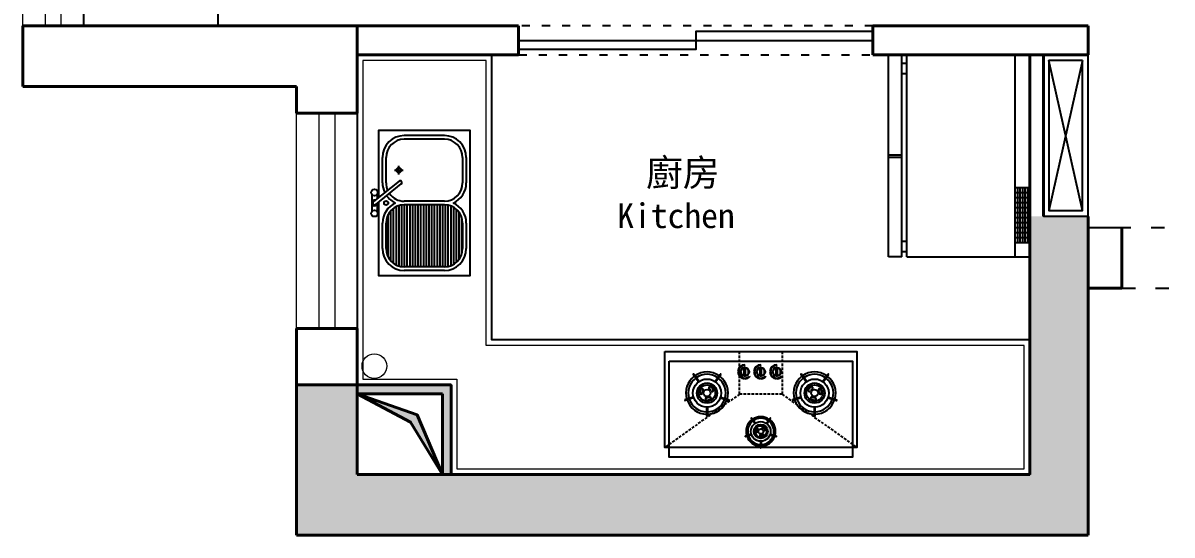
# Model space of a CAD drawing. Header units: millimetres. Extents: x -33522418 to 16198808, y -126322335 to -58690945.
# Drawn here: x -33268038 to -33262914, y -126319113 to -126316831 of the extents above; entities that cross this region are included whole.
import ezdxf

# ---------------------------------------------------------------- set-up
doc = ezdxf.new("R2010")
doc.units = ezdxf.units.MM
doc.header["$LTSCALE"] = 10
doc.linetypes.add('ACAD_ISO03W100', pattern=[30, 12, -18])
doc.linetypes.add('HIDDEN', pattern=[0.375, 0.25, -0.125])
for name, color, linetype, lineweight in [('0-标注-主标', 1, 'Continuous', 9), ('FURNITURE', 2, 'Continuous', 5), ('粗墙', 5, 'Continuous', 40), ('门窗玻', 18, 'Continuous', 13)]:
    doc.layers.add(name, color=color, linetype=linetype, lineweight=lineweight)
for name, color, linetype in [('Plan-text(地字标)', 3, 'Continuous'), ('Unll', 2, 'Continuous'), ('立面图层', 2, 'Continuous')]:
    doc.layers.add(name, color=color, linetype=linetype)
doc.styles.add('ROMANS', font='romans.shx')
doc.styles.add('样式 1', font='SimSun.ttf')

# ---------------------------------------------------------------- blocks, each defined once
blk = doc.blocks.new('SDDSDFGD')
at = {"layer": '0-标注-主标', "color": 8}
blk.add_circle((-16797355.8, -63085064.1), 55, dxfattribs=at)
blk = doc.blocks.new('A$C28944A45')
at = {"layer": 'Unll', "linetype": 'HIDDEN', "ltscale": 5}
for p, q in [((200, 550), (450, 900)), ((200, 350), (450, 0))]:
    blk.add_line(p, q, dxfattribs=at)
at = {"layer": 'Unll', "color": 1}
for p, q in [((139.3, 740.9), (106.4, 764.8)), ((141.2, 743.6), (108.4, 767.5)), ((214.3, 767.4), (226.9, 806)), ((217.5, 766.3), (230, 805)), ((262.6, 704.2), (303.3, 704.2)), ((139.3, 664.1), (106.4, 640.2)), ((141.2, 661.4), (108.4, 637.5)), ((262.6, 700.9), (303.3, 700.9)), ((214.3, 637.7), (226.9, 599)), ((217.5, 638.7), (230, 600)), ((116.2, 546.2), (118.3, 548.3)), ((65, 525), (62, 525)), ((112.2, 528), (77.8, 528)), ((112.2, 522), (77.8, 522)), ((93.5, 495), (93.5, 492)), ((96.5, 495), (96.5, 492)), ((125, 526.5), (128, 526.5)), ((125, 523.5), (128, 523.5)), ((336, 476.9), (313, 493.6)), ((337.4, 478.8), (314.4, 495.5)), ((388.5, 495.4), (397.3, 522.4)), ((390.7, 494.7), (399.5, 521.7)), ((65, 450), (62, 450)), ((112.2, 453), (77.8, 453)), ((112.2, 447), (77.8, 447)), ((116.2, 471.2), (118.3, 473.3)), ((125, 451.5), (128, 451.5)), ((125, 448.5), (128, 448.5)), ((422.4, 451.2), (450.8, 451.2)), ((422.4, 448.8), (450.8, 448.8)), ((112.2, 378), (77.8, 378)), ((93.5, 420), (93.5, 417)), ((96.5, 420), (96.5, 417)), ((116.2, 396.2), (118.3, 398.3)), ((336, 423.1), (313, 406.4)), ((337.4, 421.2), (314.4, 404.5)), ((388.5, 404.6), (397.3, 377.6)), ((390.7, 405.3), (399.5, 378.3)), ((65, 375), (62, 375)), ((112.2, 372), (77.8, 372)), ((93.5, 345), (93.5, 342)), ((96.5, 345), (96.5, 342)), ((125, 376.5), (128, 376.5)), ((125, 373.5), (128, 373.5)), ((214.3, 262.4), (226.9, 301)), ((217.5, 261.3), (230, 300)), ((139.3, 235.9), (106.4, 259.8)), ((141.2, 238.6), (108.4, 262.5)), ((262.6, 199.2), (303.3, 199.2)), ((262.6, 195.9), (303.3, 195.9)), ((139.3, 159.1), (106.4, 135.2)), ((141.2, 156.4), (108.4, 132.5)), ((214.3, 132.7), (226.9, 94)), ((217.5, 133.7), (230, 95))]:
    blk.add_line(p, q, dxfattribs=at)
at = {"layer": 'Unll', "ltscale": 50}
blk.add_lwpolyline([(0, 0), (0, 900), (450, 900), (450, 0)], close=True, dxfattribs=at)
at = {"layer": 'Unll'}
blk.add_lwpolyline([(45, 20), (45, 880), (495, 880), (495, 20)], close=True, dxfattribs=at)
at = {"layer": 'Unll', "linetype": 'HIDDEN', "ltscale": 5}
blk.add_lwpolyline([(0, 350), (0, 550), (200, 550), (200, 350)], close=True, dxfattribs=at)
at = {"layer": 'Unll', "color": 1}
for centre, radius in [((195, 702.5), 66), ((195, 702.5), 47.3), ((195, 702.5), 38.5), ((195, 702.5), 16.5), ((95, 525), 20), ((375, 450), 46.2), ((95, 450), 20), ((375, 450), 33.1), ((375, 450), 26.9), ((375, 450), 11.6), ((95, 375), 20), ((195, 197.5), 66), ((195, 197.5), 47.3), ((195, 197.5), 38.5), ((195, 197.5), 16.5)]:
    blk.add_circle(centre, radius, dxfattribs=at)
for centre, radius, start, end in [((195, 702.5), 99, 144.9556, 215.0457), ((107.4, 766.1), 1.65, 54.0007, 234.0007), ((195, 702.5), 99, 72.9556, 143.0457), ((195, 702.5), 88, 73.075, 142.9263), ((215.9, 766.8), 1.65, 162.0007, 342.0007), ((195, 702.5), 88, 1.075, 70.9263), ((228.5, 805.5), 1.65, 342.0007, 162.0007), ((195, 702.5), 99, 0.9556, 71.0457), ((195, 702.5), 88, 145.075, 214.9263), ((140.3, 742.3), 1.65, 234.0007, 54.0007), ((179.8, 725.4), 5.5, 123.5265, 303.5265), ((195, 702.5), 33, 90.0007, 123.5265), ((195, 702.5), 22, 90.0007, 123.5265), ((195, 730), 5.5, 270.0007, 90.0007), ((195, 702.5), 22, 330.0007, 3.5265), ((222.4, 704.2), 5.5, 3.5265, 183.5265), ((195, 702.5), 33, 330.0007, 3.5265), ((262.6, 702.5), 1.65, 90.0007, 270.0007), ((303.3, 702.5), 1.65, 270.0007, 90.0007), ((195, 702.5), 88, 217.075, 286.9263), ((140.3, 662.7), 1.65, 306.0007, 126.0007), ((171.2, 688.8), 5.5, 30.0007, 210.0007), ((195, 702.5), 33, 210.0007, 243.5265), ((195, 702.5), 22, 210.0007, 243.5265), ((182.7, 677.9), 5.5, 243.5265, 63.5265), ((218.8, 688.8), 5.5, 150.0007, 330.0007), ((195, 702.5), 88, 289.075, 358.9263), ((195, 702.5), 99, 288.9556, 359.0457), ((107.4, 638.9), 1.65, 126.0007, 306.0007), ((195, 702.5), 99, 216.9556, 287.0457), ((215.9, 638.2), 1.65, 18.0007, 198.0007), ((228.5, 599.5), 1.65, 198.0007, 18.0007), ((95, 525), 18, 9.5947, 170.4066), ((95, 525), 30, 2.8667, 45.0007), ((95, 525), 33, 2.6059, 45.0007), ((95, 525), 33, 180.0007, 267.3954), ((95, 525), 30, 180.0007, 267.1347), ((78, 525), 3.01, 85.1251, 274.8763), ((95, 525), 18, 189.5947, 350.4066), ((95, 525), 30, 272.8667, 357.1347), ((95, 525), 33, 272.6059, 357.3954), ((112, 525), 3.01, 265.1251, 94.8763), ((375, 450), 69.3, 144.9556, 215.0457), ((313.7, 494.6), 1.16, 54.0007, 234.0007), ((375, 450), 69.3, 72.9556, 143.0457), ((375, 450), 61.6, 73.075, 142.9263), ((389.6, 495), 1.16, 162.0007, 342.0007), ((375, 450), 61.6, 1.075, 70.9263), ((398.4, 522.1), 1.16, 342.0007, 162.0007), ((375, 450), 69.3, 0.9556, 71.0457), ((95, 450), 33, 180.0007, 267.3954), ((95, 450), 30, 180.0007, 267.1347), ((78, 450), 3.01, 85.1251, 274.8763), ((95, 450), 18, 9.5947, 170.4066), ((95, 450), 18, 189.5947, 350.4066), ((95, 450), 33, 272.6059, 357.3954), ((95, 450), 30, 272.8667, 357.1347), ((112, 450), 3.01, 265.1251, 94.8763), ((95, 450), 30, 2.8667, 45.0007), ((95, 450), 33, 2.6059, 45.0007), ((375, 450), 61.6, 145.075, 214.9263), ((336.7, 477.8), 1.16, 234.0007, 54.0007), ((358.3, 459.6), 3.85, 150.0007, 330.0007), ((375, 450), 23.1, 116.4748, 150.0007), ((364.4, 434), 3.85, 56.4748, 236.4748), ((375, 450), 15.4, 116.4748, 150.0007), ((366.4, 467.2), 3.85, 296.4748, 116.4748), ((375, 450), 15.4, 236.4748, 270.0007), ((375, 430.8), 3.85, 270.0007, 90.0007), ((391.7, 459.6), 3.85, 30.0007, 210.0007), ((375, 450), 15.4, 356.4748, 30.0007), ((394.2, 448.8), 3.85, 176.4748, 356.4748), ((375, 450), 23.1, 356.4748, 30.0007), ((375, 450), 61.6, 289.075, 358.9263), ((375, 450), 69.3, 288.9556, 359.0457), ((422.4, 450), 1.16, 90.0007, 270.0007), ((450.8, 450), 1.16, 270.0007, 90.0007), ((78, 375), 3.01, 85.1251, 274.8763), ((95, 375), 18, 9.5947, 170.4066), ((112, 375), 3.01, 265.1251, 94.8763), ((95, 375), 30, 2.8667, 45.0007), ((95, 375), 33, 2.6059, 45.0007), ((313.7, 405.5), 1.16, 126.0007, 306.0007), ((375, 450), 69.3, 216.9556, 287.0457), ((375, 450), 61.6, 217.075, 286.9263), ((336.7, 422.2), 1.16, 306.0007, 126.0007), ((375, 450), 23.1, 236.4748, 270.0007), ((389.6, 405), 1.16, 18.0007, 198.0007), ((398.4, 377.9), 1.16, 198.0007, 18.0007), ((95, 375), 33, 180.0007, 267.3954), ((95, 375), 30, 180.0007, 267.1347), ((95, 375), 18, 189.5947, 350.4066), ((95, 375), 30, 272.8667, 357.1347), ((95, 375), 33, 272.6059, 357.3954), ((195, 197.5), 99, 72.9556, 143.0457), ((195, 197.5), 88, 73.075, 142.9263), ((195, 197.5), 88, 1.075, 70.9263), ((228.5, 300.5), 1.65, 342.0007, 162.0007), ((195, 197.5), 99, 0.9556, 71.0457), ((195, 197.5), 99, 144.9556, 215.0457), ((107.4, 261.1), 1.65, 54.0007, 234.0007), ((195, 197.5), 88, 145.075, 214.9263), ((140.3, 237.3), 1.65, 234.0007, 54.0007), ((195, 197.5), 33, 116.4748, 150.0007), ((195, 197.5), 22, 116.4748, 150.0007), ((182.7, 222.1), 5.5, 296.4748, 116.4748), ((218.8, 211.3), 5.5, 30.0007, 210.0007), ((215.9, 261.8), 1.65, 162.0007, 342.0007), ((171.2, 211.3), 5.5, 150.0007, 330.0007), ((179.8, 174.6), 5.5, 56.4748, 236.4748), ((195, 197.5), 33, 236.4748, 270.0007), ((195, 197.5), 22, 236.4748, 270.0007), ((195, 170), 5.5, 270.0007, 90.0007), ((195, 197.5), 22, 356.4748, 30.0007), ((222.4, 195.8), 5.5, 176.4748, 356.4748), ((195, 197.5), 33, 356.4748, 30.0007), ((195, 197.5), 88, 289.075, 358.9263), ((195, 197.5), 99, 288.9556, 359.0457), ((262.6, 197.5), 1.65, 90.0007, 270.0007), ((303.3, 197.5), 1.65, 270.0007, 90.0007), ((107.4, 133.9), 1.65, 126.0007, 306.0007), ((195, 197.5), 99, 216.9556, 287.0457), ((195, 197.5), 88, 217.075, 286.9263), ((140.3, 157.7), 1.65, 306.0007, 126.0007), ((215.9, 133.2), 1.65, 18.0007, 198.0007), ((228.5, 94.5), 1.65, 198.0007, 18.0007)]:
    blk.add_arc(centre, radius, start, end, dxfattribs=at)
blk = doc.blocks.new('*X12')
at = {"color": 0}
for p, q in [((-539.5, -60), (-264.3, -60)), ((-518.1, -45), (-285.8, -45)), ((-571, -120), (-232.9, -120)), ((-567.7, -105), (-236.1, -105)), ((-561.9, -90), (-242, -90)), ((-552.9, -75), (-251, -75)), ((-571.9, -135), (-231.9, -135)), ((-571.9, -150), (-231.9, -150)), ((-571.9, -165), (-231.9, -165)), ((-571.9, -180), (-231.9, -180)), ((-571.9, -195), (-231.9, -195)), ((-571.9, -210), (-231.9, -210)), ((-571.9, -225), (-231.9, -225)), ((-571.9, -240), (-231.9, -240)), ((-571.9, -255), (-231.9, -255)), ((-571.9, -270), (-231.9, -270)), ((-571.9, -285), (-231.9, -285)), ((-571.9, -300), (-231.9, -300)), ((-571.9, -315), (-231.9, -315)), ((-571.9, -330), (-231.9, -330)), ((-571.9, -345), (-231.9, -345)), ((-571.7, -360), (-232.1, -360)), ((-569.6, -375), (-234.2, -375)), ((-565.1, -390), (-238.8, -390)), ((-557.8, -405), (-246.1, -405)), ((-546.8, -420), (-257.1, -420)), ((-530.2, -435), (-273.7, -435)), ((-498.9, -450), (-305, -450))]:
    blk.add_line(p, q, dxfattribs=at)
blk = doc.blocks.new('A$C4FBF41D2')
at = {"layer": 'Unll', "color": 1}
for p, q in [((448.9, 539), (351.5, 539)), ((398.8, 509), (351.9, 509)), ((448.5, 509), (424.4, 509)), ((150, 460), (290, 460)), ((510, 460), (650, 460)), ((556.5, 390), (603.5, 390)), ((580, 413.5), (580, 366.5)), ((50, 140), (50, 360)), ((390, 140), (390, 360)), ((410, 140), (410, 360)), ((750, 140), (750, 360)), ((290, 40), (150, 40)), ((650, 40), (510, 40))]:
    blk.add_line(p, q, dxfattribs=at)
at = {"layer": 'Unll', "color": 2}
for p, q in [((150, 480), (290, 480)), ((510, 480), (650, 480)), ((30, 140), (30, 360)), ((770, 140), (770, 360)), ((290, 20), (150, 20)), ((650, 20), (510, 20))]:
    blk.add_line(p, q, dxfattribs=at)
at = {"layer": 'Unll', "color": 1}
for points in [[(520.1, 389.1), (407.8, 529.7, 1), (392.2, 517.3)], [(392.2, 517.3), (504.5, 376.6, 1), (520.1, 389.1)]]:
    blk.add_lwpolyline(points, format="xyb", dxfattribs=at)
at = {"layer": 'Unll', "color": 2}
blk.add_lwpolyline([(431.6, 500), (800, 500), (800, 0), (0, 0), (0, 500), (406, 500)], dxfattribs=at)
at = {"layer": 'Unll', "color": 1}
for centre, radius in [((342.7, 523.9), 17.5), ((457.7, 523.9), 17.5), ((400, 460), 11.3), ((580, 390), 13.5)]:
    blk.add_circle(centre, radius, dxfattribs=at)
for centre, radius, start, end in [((400.4, 524), 15.1, 346.8016, 260.32091), ((150, 360), 100, 90, 180), ((290, 360), 100, 0, 90), ((510, 360), 100, 125.12865, 180), ((510, 360), 100, 90, 113.49702), ((650, 360), 100, 0, 90), ((150, 140), 100, 180, 270), ((290, 140), 100, 270, 0), ((510, 140), 100, 180, 270), ((650, 140), 100, 270, 0)]:
    blk.add_arc(centre, radius, start, end, dxfattribs=at)
at = {"layer": 'Unll', "color": 2}
for centre, start, end in [((150, 360), 90, 180), ((290, 360), 23.55646, 90), ((510, 360), 125.70927, 156.44354), ((510, 360), 90, 116.06115), ((650, 360), 0, 90), ((150, 140), 180, 270), ((650, 140), 270, 0), ((290, 140), 270, 336.44354), ((510, 140), 203.55646, 270)]:
    blk.add_arc(centre, 120, start, end, dxfattribs=at)
at = {"layer": 'Unll', "color": 1}
blk.add_blockref('*X12', (621.9, 493.7), dxfattribs=at)
blk = doc.blocks.new('A$C053669CB')
at = {"layer": 'Unll', "color": 2}
for p, q in [((0, 571.6), (0, 630)), ((0, 630), (900, 630)), ((900, 630), (900, 571.6)), ((0, 571.6), (900, 571.6)), ((0, 549.3), (0, 0)), ((0, 549.3), (900, 549.3)), ((900, 549.3), (900, 0)), ((900, 0), (0, 0))]:
    blk.add_line(p, q, dxfattribs=at)
at = {"layer": 'Unll', "color": 1}
for p, q in [((445, 630), (445, 571.6)), ((455, 630), (455, 571.6)), ((23.7, 571.6), (23.7, 549.3)), ((70, 571.6), (70, 549.3)), ((817.7, 571.6), (817.7, 549.3)), ((864, 571.6), (864, 549.3)), ((900, 66.7), (0, 66.7)), ((63.1, 0), (63.1, 66.7)), ((307.6, 55.6), (63.1, 55.6)), ((85.4, 0), (85.4, 66.7)), ((107.6, 0), (107.6, 66.7)), ((129.8, 0), (129.8, 66.7)), ((152, 0), (152, 66.7)), ((174.2, 0), (174.2, 66.7)), ((196.5, 0), (196.5, 66.7)), ((218.7, 0), (218.7, 66.7)), ((240.9, 0), (240.9, 66.7)), ((263.1, 0), (263.1, 66.7)), ((285.4, 0), (285.4, 66.7)), ((307.6, 0), (307.6, 66.7)), ((307.6, 44.4), (63.1, 44.4)), ((307.6, 33.3), (63.1, 33.3)), ((307.6, 22.2), (63.1, 22.2)), ((307.6, 11.1), (63.1, 11.1))]:
    blk.add_line(p, q, dxfattribs=at)

msp = doc.modelspace()

# ---------------------------------------------------------------- hatches: boundary and pattern name
for points in [[(-33263287.8, -126317693.3), (-33263547.8, -126317693.3), (-33263547.8, -126318843.3), (-33266547.8, -126318843.3), (-33266547.8, -126318443.3), (-33266817.8, -126318443.3), (-33266817.8, -126319113.3), (-33263287.8, -126319113.3)], [(-33266127.8, -126318443.3), (-33266547.8, -126318443.3), (-33266547.8, -126318483.3), (-33266167.8, -126318483.3), (-33266167.8, -126318843.3), (-33266127.8, -126318843.3)], [(-33266547.8, -126318483.3), (-33266279.4, -126318578), (-33266167.8, -126318843.3), (-33266309.4, -126318609.8)]]:
    msp.add_hatch(color=8).paths.add_polyline_path(points)

# ---------------------------------------------------------------- linework, layer by layer
at = {"color": 8}
for p, q in [((-33263312.8, -126316998.3), (-33263462.8, -126317667.2)), ((-33263312.8, -126317667.2), (-33263462.8, -126316998.3))]:
    msp.add_line(p, q, dxfattribs=at)
at = {"color": 3}
msp.add_line((-33263137.8, -126317743.3), (-33263287.8, -126317743.3), dxfattribs=at)
at = {"color": 2}
for points in [[(-33267167.8, -126314073.3), (-33267767.8, -126314073.3), (-33267767.8, -126316843.3), (-33267167.8, -126316843.3)], [(-33265827.8, -126316908.3), (-33265037.8, -126316908.3), (-33265037.8, -126316948.3), (-33265827.8, -126316948.3)], [(-33264247.8, -126316868.3), (-33265037.8, -126316868.3), (-33265037.8, -126316908.3), (-33264247.8, -126316908.3)], [(-33263547.8, -126318243.3), (-33265947.8, -126318243.3), (-33265947.8, -126316973.3), (-33266547.8, -126316973.3), (-33266547.8, -126317233.3), (-33266547.8, -126318193.3), (-33266547.8, -126318443.3), (-33266127.8, -126318443.3), (-33266127.8, -126318843.3), (-33263547.8, -126318843.3)], [(-33263287.8, -126316973.3), (-33263487.8, -126316973.3), (-33263487.8, -126317692.2), (-33263287.8, -126317692.2)]]:
    msp.add_lwpolyline(points, close=True, dxfattribs=at)
at = {"color": 1}
msp.add_lwpolyline([(-33263312.8, -126316998.3), (-33263462.8, -126316998.3), (-33263462.8, -126317667.2), (-33263312.8, -126317667.2)], close=True, dxfattribs=at)
at = {"layer": '立面图层', "color": 1, "linetype": 'ACAD_ISO03W100', "ltscale": 0.3}
msp.add_lwpolyline([(-33265827.8, -126316973.3), (-33264247.8, -126316973.3), (-33264247.8, -126316843.3), (-33265827.8, -126316843.3)], close=True, dxfattribs=at)
at = {"layer": '立面图层', "color": 1, "linetype": 'ACAD_ISO03W100', "ltscale": 0.5}
msp.add_lwpolyline([(-33263137.8, -126318013.3), (-33262047.8, -126318013.3), (-33262047.8, -126317743.3), (-33263137.8, -126317743.3)], close=True, dxfattribs=at)
at = {"layer": '粗墙', "color": 3}
for p, q in [((-33265827.8, -126316843.3), (-33268037.8, -126316843.3)), ((-33268037.8, -126317113.3), (-33268037.8, -126316843.3)), ((-33266817.8, -126316843.3), (-33266817.8, -126316843.3)), ((-33266547.8, -126317233.3), (-33266547.8, -126316843.3)), ((-33265827.8, -126316973.3), (-33265827.8, -126316843.3)), ((-33263287.8, -126316843.3), (-33264247.8, -126316843.3)), ((-33264247.8, -126316843.3), (-33264247.8, -126316973.3)), ((-33263287.8, -126316973.3), (-33263287.8, -126316843.3)), ((-33266547.8, -126316973.3), (-33265827.8, -126316973.3)), ((-33264247.8, -126316973.3), (-33263287.8, -126316973.3)), ((-33263547.8, -126316973.3), (-33263547.8, -126318843.3)), ((-33263487.8, -126316973.3), (-33263487.8, -126317692.2)), ((-33266817.8, -126317113.3), (-33268037.8, -126317113.3)), ((-33266817.8, -126317233.3), (-33266817.8, -126317113.3)), ((-33266817.8, -126317233.3), (-33266547.8, -126317233.3)), ((-33263287.8, -126317693.3), (-33263287.8, -126319113.3)), ((-33263137.8, -126317743.3), (-33263137.8, -126318013.3)), ((-33263137.8, -126318013.3), (-33263287.8, -126318013.3)), ((-33266817.8, -126319113.3), (-33266817.8, -126318193.3)), ((-33266547.8, -126318193.3), (-33266817.8, -126318193.3)), ((-33266547.8, -126318843.3), (-33266547.8, -126318193.3)), ((-33266547.8, -126318443.3), (-33266817.8, -126318443.3)), ((-33266127.8, -126318443.3), (-33266547.8, -126318443.3)), ((-33266127.8, -126318843.3), (-33266127.8, -126318443.3)), ((-33266167.8, -126318483.3), (-33266547.8, -126318483.3)), ((-33266167.8, -126318843.3), (-33266167.8, -126318483.3)), ((-33263547.8, -126318843.3), (-33266547.8, -126318843.3)), ((-33263287.8, -126319113.3), (-33266817.8, -126319113.3))]:
    msp.add_line(p, q, dxfattribs=at)
for points in [[(-33266547.8, -126318483.3), (-33266279.4, -126318578), (-33266167.8, -126318843.3)], [(-33266547.8, -126318483.3), (-33266309.4, -126318609.8), (-33266167.8, -126318843.3)]]:
    msp.add_lwpolyline(points, dxfattribs=at)
at = {"layer": '门窗玻', "color": 1}
for p, q in [((-33268037.8, -126316843.3), (-33268037.8, -126314073.3)), ((-33267937.8, -126316843.3), (-33267937.8, -126314073.3)), ((-33267867.8, -126316843.3), (-33267867.8, -126314073.3)), ((-33267767.8, -126316843.3), (-33267767.8, -126314073.3)), ((-33266817.8, -126318193.3), (-33266817.8, -126317233.3)), ((-33266717.8, -126318193.3), (-33266717.8, -126317233.3)), ((-33266647.8, -126317233.3), (-33266647.8, -126318193.3)), ((-33266547.8, -126317233.3), (-33266547.8, -126318193.3))]:
    msp.add_line(p, q, dxfattribs=at)
msp.add_lwpolyline([(-33263572.8, -126318268.3), (-33265972.8, -126318268.3), (-33265972.8, -126316998.3), (-33266522.8, -126316998.3), (-33266522.8, -126317233.3), (-33266522.8, -126318193.3), (-33266522.8, -126318418.3), (-33266102.8, -126318418.3), (-33266102.8, -126318818.3), (-33263572.8, -126318818.3)], close=True, dxfattribs=at)

# ---------------------------------------------------------------- block references
at = {"layer": 'FURNITURE', "ltscale": 100, "xscale": 0.8124096691608428, "yscale": 0.8124096691608428, "zscale": 0.8124096726098946, "rotation": 90}
msp.add_blockref('A$C4FBF41D2', (-33266044.9, -126317958.3), dxfattribs=at)
at = {"layer": 'Unll', "ltscale": 100, "rotation": 90}
msp.add_blockref('A$C053669CB', (-33263547.8, -126317873.3), dxfattribs=at)
at = {"layer": 'Unll', "xscale": 0.950186751782894, "yscale": 0.950186751782894, "zscale": 0.95018675159052, "rotation": 270}
msp.add_blockref('A$C28944A45', (-33265175.4, -126318295.3), dxfattribs=at)
at = {"layer": '粗墙', "color": 3}
msp.add_blockref('SDDSDFGD', (-16469115.3, -63233296.4), dxfattribs=at)

# ---------------------------------------------------------------- texts
at = {"layer": 'Plan-text(地字标)', "color": 2, "ltscale": 0.01, "style": '样式 1'}
msp.add_text('Kitchen', height=110, dxfattribs=at).set_placement((-33265388.1, -126317745.1))
at = {"layer": 'Plan-text(地字标)', "color": 2, "ltscale": 0.01, "insert": (-33265095.7, -126317505), "char_height": 120, "attachment_point": 5, "style": 'ROMANS'}
msp.add_mtext('{\\fSimSun|b0|i0|c134|p54;廚房}', dxfattribs=at)

doc.saveas('drawing.dxf')
